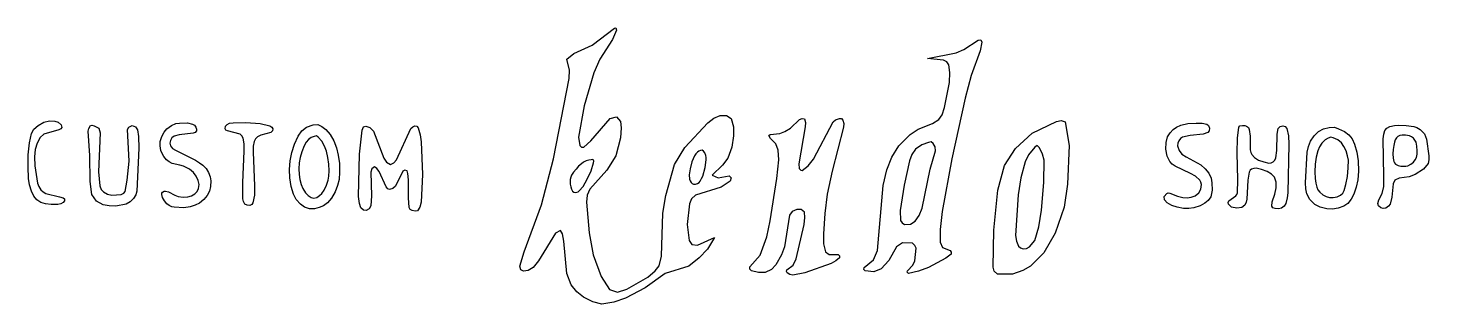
# Model space of a CAD drawing. Header units: millimetres. Extents: x -2 to 44.1, y 10.2 to 19.3.
import ezdxf

# ---------------------------------------------------------------- set-up
doc = ezdxf.new("R2010")
doc.units = ezdxf.units.MM
for name, color, linetype in [('Layer 1', 5, 'Continuous'), ('Layer 2', 4, 'Continuous'), ('Layer 3', 6, 'Continuous')]:
    doc.layers.add(name, color=color, linetype=linetype)

msp = doc.modelspace()

# ---------------------------------------------------------------- linework, layer by layer
at = {"layer": 'Layer 1'}
for points in [[(-1.293, 16.235), (-1.122, 16.221), (-1.006, 16.184), (-0.909, 16.102), (-0.889, 16.008), (-0.925, 15.965), (-0.984, 15.939), (-1.482, 15.791), (-1.601, 15.686), (-1.703, 15.491), (-1.764, 15.29), (-1.79, 15.043), (-1.782, 14.746), (-1.686, 14.177), (-1.646, 14.065), (-1.58, 13.954), (-1.505, 13.888), (-1.418, 13.842), (-0.969, 13.732), (-0.846, 13.691), (-0.8, 13.66), (-0.8, 13.592), (-0.845, 13.538), (-0.92, 13.496), (-1.023, 13.477), (-1.239, 13.471), (-1.421, 13.491), (-1.581, 13.543), (-1.709, 13.625), (-1.811, 13.754), (-1.886, 13.915), (-1.95, 14.122), (-1.982, 14.332), (-2.001, 14.711), (-1.994, 15.112), (-1.951, 15.511), (-1.89, 15.819), (-1.809, 15.962), (-1.666, 16.081), (-1.486, 16.184), (-1.293, 16.235)], [(2.986, 16.157), (3.251, 16.164), (3.414, 16.125), (3.476, 16.084), (3.521, 16.027), (3.546, 15.961), (3.542, 15.902), (3.5, 15.851), (3.428, 15.822), (2.975, 15.776), (2.802, 15.728), (2.735, 15.668), (2.685, 15.579), (2.666, 15.494), (2.682, 15.408), (2.757, 15.324), (2.847, 15.262), (3.507, 14.932), (3.643, 14.852), (3.752, 14.773), (3.857, 14.659), (3.942, 14.524), (3.993, 14.388), (4.011, 14.249), (4.004, 14.072), (3.965, 13.915), (3.888, 13.768), (3.779, 13.638), (3.642, 13.523), (3.503, 13.447), (3.328, 13.394), (3.129, 13.364), (2.81, 13.381), (2.728, 13.4), (2.64, 13.439), (2.563, 13.499), (2.486, 13.59), (2.421, 13.707), (2.396, 13.801), (2.402, 13.843), (2.426, 13.882), (2.473, 13.91), (2.52, 13.915), (2.617, 13.887), (2.827, 13.783), (2.944, 13.741), (3.099, 13.716), (3.259, 13.724), (3.373, 13.755), (3.492, 13.825), (3.565, 13.904), (3.611, 14.001), (3.624, 14.13), (3.597, 14.262), (3.534, 14.409), (3.445, 14.528), (3.307, 14.637), (3.11, 14.74), (2.997, 14.776), (2.743, 14.829), (2.639, 14.878), (2.56, 14.946), (2.469, 15.058), (2.411, 15.154), (2.372, 15.254), (2.343, 15.408), (2.349, 15.555), (2.398, 15.72), (2.473, 15.861), (2.569, 15.971), (2.719, 16.079), (2.859, 16.143), (2.986, 16.157)], [(4.751, 16.161), (5.164, 16.174), (5.638, 16.143), (5.955, 16.065), (6.016, 16.028), (6.052, 15.972), (6.043, 15.899), (5.985, 15.847), (5.657, 15.759), (5.55, 15.71), (5.482, 15.641), (5.44, 15.549), (5.411, 15.392), (5.405, 15.201), (5.451, 14.089), (5.449, 13.785), (5.4, 13.528), (5.359, 13.474), (5.296, 13.44), (5.21, 13.447), (5.137, 13.49), (5.089, 13.571), (5.07, 13.664), (5.07, 14.204), (5.112, 15.236), (5.106, 15.469), (5.077, 15.664), (5.035, 15.742), (4.979, 15.79), (4.563, 15.899), (4.512, 15.929), (4.485, 15.973), (4.497, 16.056), (4.556, 16.116), (4.631, 16.15), (4.751, 16.161)], [(0.175, 16.069), (0.325, 15.987), (0.373, 15.84), (0.319, 14.549), (0.356, 14.092), (0.404, 13.971), (0.479, 13.887), (0.609, 13.813), (0.753, 13.777), (1.065, 13.802), (1.147, 13.843), (1.191, 13.905), (1.26, 14.275), (1.324, 14.904), (1.269, 15.941), (1.32, 16.028), (1.429, 16.073), (1.536, 16.029), (1.604, 15.931), (1.638, 15.712), (1.644, 15.33), (1.576, 13.916), (1.543, 13.792), (1.469, 13.67), (1.362, 13.567), (1.23, 13.488), (0.888, 13.42), (0.673, 13.425), (0.471, 13.462), (0.247, 13.587), (0.102, 13.799), (0.041, 14.227), (0.033, 15.084), (-0.023, 15.887), (-0.004, 15.984), (0.049, 16.073), (0.102, 16.093), (0.175, 16.069)], [(7.667, 16.041), (7.795, 15.948), (7.935, 15.78), (8.055, 15.571), (8.143, 15.347), (8.207, 15.098), (8.243, 14.831), (8.251, 14.535), (8.231, 14.296), (8.183, 14.096), (8.101, 13.895), (7.979, 13.679), (7.854, 13.525), (7.725, 13.431), (7.582, 13.372), (7.421, 13.336), (7.256, 13.335), (7.095, 13.385), (6.959, 13.48), (6.823, 13.64), (6.737, 13.813), (6.661, 14.066), (6.613, 14.356), (6.601, 14.633), (6.626, 14.917), (6.681, 15.186), (6.77, 15.466), (6.89, 15.731), (7.008, 15.904), (7.166, 16.023), (7.384, 16.099), (7.536, 16.111), (7.667, 16.041)], [(7.409, 15.719), (7.31, 15.683), (7.224, 15.618), (7.151, 15.525), (7.086, 15.403), (7.006, 15.212), (6.948, 15.018), (6.919, 14.849), (6.907, 14.646), (6.915, 14.465), (6.94, 14.294), (6.981, 14.138), (7.039, 14), (7.125, 13.864), (7.213, 13.769), (7.309, 13.707), (7.401, 13.688), (7.496, 13.71), (7.593, 13.767), (7.67, 13.841), (7.742, 13.948), (7.819, 14.109), (7.875, 14.275), (7.901, 14.413), (7.91, 14.589), (7.899, 14.808), (7.866, 15.023), (7.815, 15.23), (7.755, 15.396), (7.662, 15.564), (7.547, 15.699), (7.492, 15.735), (7.409, 15.719)], [(9.114, 16.053), (9.247, 16.012), (9.36, 15.894), (9.71, 15.003), (9.798, 14.869), (9.921, 14.792), (10.038, 14.845), (10.122, 14.95), (10.598, 15.977), (10.656, 16.034), (10.728, 16.067), (10.787, 16.054), (10.839, 16.001), (10.901, 15.775), (10.935, 15.537), (10.981, 14.467), (10.935, 13.55), (10.895, 13.387), (10.814, 13.268), (10.734, 13.251), (10.638, 13.274), (10.572, 13.314), (10.541, 13.374), (10.518, 13.69), (10.519, 14.285), (10.5, 14.492), (10.469, 14.585), (10.393, 14.61), (10.33, 14.572), (10.086, 14.079), (10.002, 14.001), (9.896, 13.972), (9.839, 13.996), (9.781, 14.057), (9.551, 14.566), (9.48, 14.663), (9.395, 14.718), (9.307, 14.654), (9.277, 14.543), (9.298, 13.763), (9.276, 13.425), (9.221, 13.334), (9.126, 13.281), (9.032, 13.29), (8.95, 13.361), (8.902, 13.508), (8.877, 13.735), (8.904, 15.132), (8.988, 15.92), (9.031, 16.033), (9.114, 16.053)]]:
    msp.add_lwpolyline(points, close=True, dxfattribs=at)
at = {"layer": 'Layer 2'}
for points in [[(17.357, 19.217), (17.234, 18.915), (16.809, 18.27), (16.619, 17.819), (16.294, 16.727), (16.111, 15.695), (16.152, 15.417), (16.212, 15.367), (16.286, 15.367), (16.516, 15.571), (17.154, 16.309), (17.362, 16.365), (17.492, 16.212), (17.518, 16.004), (17.49, 15.671), (17.334, 15.073), (17.044, 14.61), (16.479, 13.98), (16.398, 13.778), (16.369, 13.548), (16.456, 12.537), (16.597, 11.818), (16.851, 11.099), (17.132, 10.675), (17.392, 10.58), (17.705, 10.679), (18.389, 11.082), (18.634, 11.285), (18.765, 11.456), (18.836, 11.766), (18.885, 13.186), (18.979, 13.774), (19.265, 14.79), (19.607, 15.355), (20.361, 16.164), (20.563, 16.315), (20.767, 16.405), (20.984, 16.413), (21.135, 16.308), (21.206, 16.037), (21.215, 15.74), (21.156, 15.364), (21.02, 15.002), (20.852, 14.771), (20.506, 14.44), (20.7, 14.351), (21.068, 14.422), (21.133, 14.353), (21.099, 14.247), (20.801, 14.042), (19.958, 13.781), (19.824, 13.661), (19.76, 13.491), (19.682, 12.816), (19.752, 12.29), (19.842, 12.16), (20.022, 12.129), (20.58, 12.383), (20.35, 12), (20.085, 11.714), (19.74, 11.441), (18.963, 11.205), (18.304, 10.727), (17.656, 10.391), (17.275, 10.255), (16.882, 10.193), (16.585, 10.267), (16.278, 10.417), (16.053, 10.597), (15.866, 10.831), (15.73, 11.196), (15.629, 12.266), (15.58, 12.505), (15.514, 12.62), (15.354, 12.527), (14.793, 11.617), (14.615, 11.401), (14.455, 11.302), (14.302, 11.272), (14.212, 11.323), (14.182, 11.44), (14.319, 11.917), (14.895, 13.463), (15.284, 14.975), (15.803, 17.625), (15.814, 17.902), (15.721, 18.27), (15.961, 18.45), (16.556, 18.722), (17.294, 19.285), (17.343, 19.293), (17.357, 19.217)], [(29.38, 18.83), (29.329, 18.542), (29.025, 17.724), (28.829, 16.978), (28.393, 14.979), (28.076, 13.24), (28.014, 12.649), (28.011, 12.233), (28.088, 12.052), (28.335, 11.957), (28.372, 11.905), (28.366, 11.836), (28.197, 11.7), (27.623, 11.396), (27.295, 11.272), (26.97, 11.204), (26.928, 11.239), (26.937, 11.291), (27.112, 11.479), (27.179, 11.612), (27.219, 12.035), (27.181, 12.126), (27.099, 12.201), (26.773, 12.215), (26.572, 12.083), (26.315, 11.625), (26.065, 11.349), (25.831, 11.253), (25.546, 11.287), (25.5, 11.335), (25.514, 11.394), (25.814, 11.653), (25.942, 11.954), (26.134, 14.096), (26.249, 14.612), (26.414, 15.036), (26.654, 15.41), (27.019, 15.781), (27.289, 15.954), (27.76, 16.145), (27.965, 16.272), (28.078, 16.435), (28.155, 16.667), (28.317, 17.492), (28.325, 17.826), (28.293, 18.08), (28.226, 18.177), (28.122, 18.231), (27.589, 18.291), (28.531, 18.473), (28.79, 18.581), (29.264, 18.891), (29.349, 18.905), (29.38, 18.83)], [(24.811, 16.258), (24.844, 16.143), (24.832, 16.028), (24.454, 14.569), (24.296, 13.81), (24.215, 13.181), (24.168, 12.507), (24.174, 12.174), (24.236, 11.913), (24.359, 11.824), (24.656, 11.821), (24.702, 11.777), (24.693, 11.716), (24.576, 11.613), (24.428, 11.532), (23.554, 11.217), (23.167, 11.149), (23.058, 11.169), (22.972, 11.221), (22.952, 11.268), (22.965, 11.317), (23.169, 11.479), (23.266, 11.684), (23.534, 12.812), (23.56, 13.048), (23.546, 13.226), (23.436, 13.304), (23.291, 13.313), (23.135, 13.246), (23.053, 13.126), (22.891, 12.08), (22.787, 11.813), (22.604, 11.482), (22.457, 11.328), (22.252, 11.237), (22.034, 11.229), (21.801, 11.289), (21.751, 11.346), (21.746, 11.414), (22.087, 11.805), (22.305, 12.405), (22.42, 12.933), (22.63, 14.331), (22.696, 14.943), (22.684, 15.265), (22.6, 15.477), (22.422, 15.653), (22.369, 15.754), (22.421, 15.781), (22.733, 15.819), (22.903, 15.877), (23.083, 15.991), (23.38, 16.274), (23.467, 16.31), (23.549, 16.301), (23.579, 16.18), (23.57, 16.03), (23.358, 14.815), (23.371, 14.66), (23.42, 14.608), (23.473, 14.595), (23.669, 14.746), (23.842, 14.965), (24.491, 16.203), (24.567, 16.262), (24.695, 16.304), (24.767, 16.307), (24.811, 16.258)], [(32.127, 16.198), (32.257, 15.42), (32.204, 14.149), (32.088, 13.387), (31.796, 12.532), (31.424, 11.878), (30.982, 11.446), (30.73, 11.3), (30.39, 11.182), (29.897, 11.179), (29.787, 11.281), (29.75, 11.406), (29.78, 12.633), (29.91, 13.946), (30.131, 14.755), (30.491, 15.316), (31.033, 15.828), (31.836, 16.208), (31.988, 16.244), (32.127, 16.198)], [(20.127, 15.252), (20.072, 15.228), (20.026, 15.196), (19.97, 15.141), (19.926, 15.082), (19.844, 14.884), (19.783, 14.653), (19.753, 14.452), (19.762, 14.312), (19.781, 14.257), (19.816, 14.198), (19.853, 14.162), (19.896, 14.144), (19.957, 14.145), (20.02, 14.166), (20.078, 14.202), (20.117, 14.248), (20.162, 14.326), (20.199, 14.412), (20.276, 14.691), (20.314, 14.945), (20.312, 15.025), (20.302, 15.091), (20.268, 15.173), (20.219, 15.236), (20.176, 15.263), (20.127, 15.252)], [(27.623, 15.514), (27.407, 15.436), (27.201, 15.297), (27.077, 15.124), (27, 14.91), (26.824, 14.115), (26.692, 13.274), (26.707, 12.942), (26.761, 12.866), (26.841, 12.813), (27.03, 12.825), (27.189, 12.926), (27.322, 13.111), (27.412, 13.354), (27.679, 14.643), (27.858, 15.247), (27.845, 15.372), (27.781, 15.488), (27.714, 15.536), (27.623, 15.514)], [(31.12, 15.364), (30.912, 15.112), (30.81, 14.885), (30.664, 14.354), (30.574, 13.788), (30.49, 12.456), (30.521, 12.271), (30.585, 12.103), (30.649, 12.043), (30.743, 12.008), (30.85, 12.023), (30.952, 12.074), (31.129, 12.289), (31.255, 12.734), (31.339, 13.289), (31.415, 14.195), (31.426, 14.94), (31.381, 15.138), (31.282, 15.342), (31.199, 15.416), (31.12, 15.364)], [(16.526, 14.949), (16.449, 14.937), (16.365, 14.909), (16.273, 14.865), (16.206, 14.819), (16.115, 14.738), (16.028, 14.643), (15.942, 14.536), (15.881, 14.444), (15.853, 14.373), (15.835, 14.297), (15.831, 14.229), (15.838, 14.145), (15.855, 14.059), (15.881, 13.981), (15.918, 13.918), (15.96, 13.879), (16.002, 13.869), (16.053, 13.876), (16.097, 13.894), (16.136, 13.925), (16.261, 14.072), (16.396, 14.304), (16.527, 14.583), (16.6, 14.844), (16.609, 14.902), (16.606, 14.94), (16.579, 14.954), (16.526, 14.949)]]:
    msp.add_lwpolyline(points, close=True, dxfattribs=at)
at = {"layer": 'Layer 3'}
for points in [[(36.779, 16.121), (36.84, 16.073), (36.869, 15.991), (36.859, 15.907), (36.813, 15.843), (36.666, 15.797), (36.234, 15.746), (35.983, 15.691), (35.917, 15.645), (35.864, 15.577), (35.829, 15.493), (35.818, 15.408), (35.869, 15.249), (35.964, 15.129), (36.098, 15.04), (36.582, 14.778), (36.727, 14.655), (36.851, 14.508), (36.926, 14.34), (36.952, 14.185), (36.953, 13.948), (36.913, 13.732), (36.83, 13.607), (36.722, 13.517), (36.562, 13.433), (36.36, 13.367), (36.19, 13.343), (36.011, 13.347), (35.803, 13.385), (35.629, 13.438), (35.473, 13.53), (35.385, 13.631), (35.384, 13.733), (35.462, 13.839), (35.509, 13.857), (35.567, 13.852), (35.819, 13.75), (35.99, 13.704), (36.137, 13.696), (36.27, 13.713), (36.402, 13.764), (36.519, 13.856), (36.582, 13.975), (36.607, 14.134), (36.586, 14.215), (36.547, 14.281), (36.413, 14.404), (36.247, 14.498), (35.74, 14.742), (35.646, 14.807), (35.565, 14.893), (35.481, 15.068), (35.437, 15.302), (35.443, 15.523), (35.493, 15.708), (35.573, 15.839), (35.677, 15.946), (35.786, 16.025), (35.924, 16.087), (36.159, 16.139), (36.432, 16.16), (36.627, 16.159), (36.779, 16.121)], [(37.952, 16.082), (38.034, 16.076), (38.092, 16.052), (38.151, 16.007), (38.181, 15.951), (38.209, 15.731), (38.211, 15.276), (38.227, 15.192), (38.262, 15.122), (38.35, 15.028), (38.487, 14.941), (38.654, 14.876), (38.828, 14.839), (38.9, 14.844), (38.969, 14.878), (39.025, 14.941), (39.057, 15.013), (39.082, 15.25), (39.094, 15.794), (39.13, 15.981), (39.191, 16.042), (39.279, 16.065), (39.357, 16.04), (39.41, 15.974), (39.465, 15.739), (39.48, 15.461), (39.447, 13.861), (39.427, 13.69), (39.378, 13.51), (39.329, 13.421), (39.239, 13.35), (39.143, 13.327), (39.032, 13.338), (38.957, 13.368), (38.92, 13.423), (38.932, 13.567), (39.02, 13.816), (39.062, 14.029), (39.06, 14.215), (39.009, 14.376), (38.912, 14.474), (38.769, 14.558), (38.582, 14.629), (38.401, 14.669), (38.324, 14.665), (38.251, 14.641), (38.205, 14.602), (38.173, 14.544), (38.136, 14.281), (38.095, 13.65), (38.076, 13.549), (38.038, 13.456), (37.932, 13.373), (37.771, 13.351), (37.589, 13.391), (37.497, 13.48), (37.49, 13.544), (37.51, 13.597), (37.733, 13.755), (37.771, 13.802), (37.79, 13.859), (37.798, 14.283), (37.779, 15.173), (37.793, 15.661), (37.84, 16.022), (37.874, 16.066), (37.952, 16.082)], [(41.119, 15.971), (41.308, 15.882), (41.45, 15.774), (41.559, 15.642), (41.644, 15.465), (41.719, 15.204), (41.763, 14.91), (41.775, 14.577), (41.75, 14.288), (41.697, 14.044), (41.617, 13.814), (41.533, 13.653), (41.419, 13.512), (41.288, 13.422), (41.107, 13.355), (40.919, 13.325), (40.734, 13.33), (40.512, 13.386), (40.331, 13.476), (40.168, 13.639), (40.071, 13.827), (40.035, 13.992), (40.024, 14.189), (40.079, 15.201), (40.124, 15.383), (40.199, 15.558), (40.316, 15.733), (40.455, 15.877), (40.625, 15.971), (40.806, 16.015), (40.984, 16.023), (41.119, 15.971)], [(40.773, 15.658), (40.671, 15.601), (40.567, 15.496), (40.493, 15.378), (40.439, 15.243), (40.385, 15.03), (40.351, 14.804), (40.336, 14.553), (40.343, 14.332), (40.365, 14.177), (40.4, 14.046), (40.436, 13.961), (40.496, 13.878), (40.599, 13.792), (40.706, 13.735), (40.817, 13.703), (40.943, 13.7), (41.073, 13.729), (41.18, 13.78), (41.253, 13.849), (41.299, 13.94), (41.358, 14.128), (41.409, 14.396), (41.437, 14.678), (41.44, 14.934), (41.415, 15.08), (41.363, 15.241), (41.295, 15.387), (41.209, 15.508), (41.089, 15.607), (40.941, 15.676), (40.86, 15.694), (40.773, 15.658)], [(43.806, 15.947), (43.948, 15.799), (44.007, 15.63), (44.091, 15.079), (44.092, 14.943), (44.06, 14.823), (43.91, 14.637), (43.633, 14.465), (43.436, 14.39), (43.107, 14.342), (42.966, 14.273), (42.913, 14.151), (42.874, 13.72), (42.817, 13.484), (42.761, 13.414), (42.673, 13.357), (42.586, 13.344), (42.505, 13.362), (42.435, 13.43), (42.407, 13.512), (42.445, 13.623), (42.555, 13.84), (42.601, 14.069), (42.608, 14.401), (42.584, 15.636), (42.601, 15.789), (42.64, 15.918), (42.704, 15.989), (42.807, 16.043), (42.958, 16.082), (43.102, 16.094), (43.345, 16.083), (43.588, 16.043), (43.694, 16.014), (43.806, 15.947)], [(43.067, 15.716), (43.02, 15.673), (42.981, 15.611), (42.953, 15.529), (42.931, 15.424), (42.913, 15.285), (42.907, 15.143), (42.914, 15.002), (42.934, 14.892), (42.956, 14.846), (42.99, 14.807), (43.029, 14.78), (43.082, 14.758), (43.164, 14.74), (43.241, 14.733), (43.325, 14.737), (43.396, 14.753), (43.493, 14.8), (43.579, 14.869), (43.639, 14.943), (43.679, 15.028), (43.703, 15.134), (43.707, 15.247), (43.694, 15.398), (43.665, 15.524), (43.627, 15.598), (43.578, 15.66), (43.52, 15.703), (43.45, 15.734), (43.321, 15.76), (43.206, 15.763), (43.129, 15.753), (43.067, 15.716)]]:
    msp.add_lwpolyline(points, close=True, dxfattribs=at)

doc.saveas('drawing.dxf')
